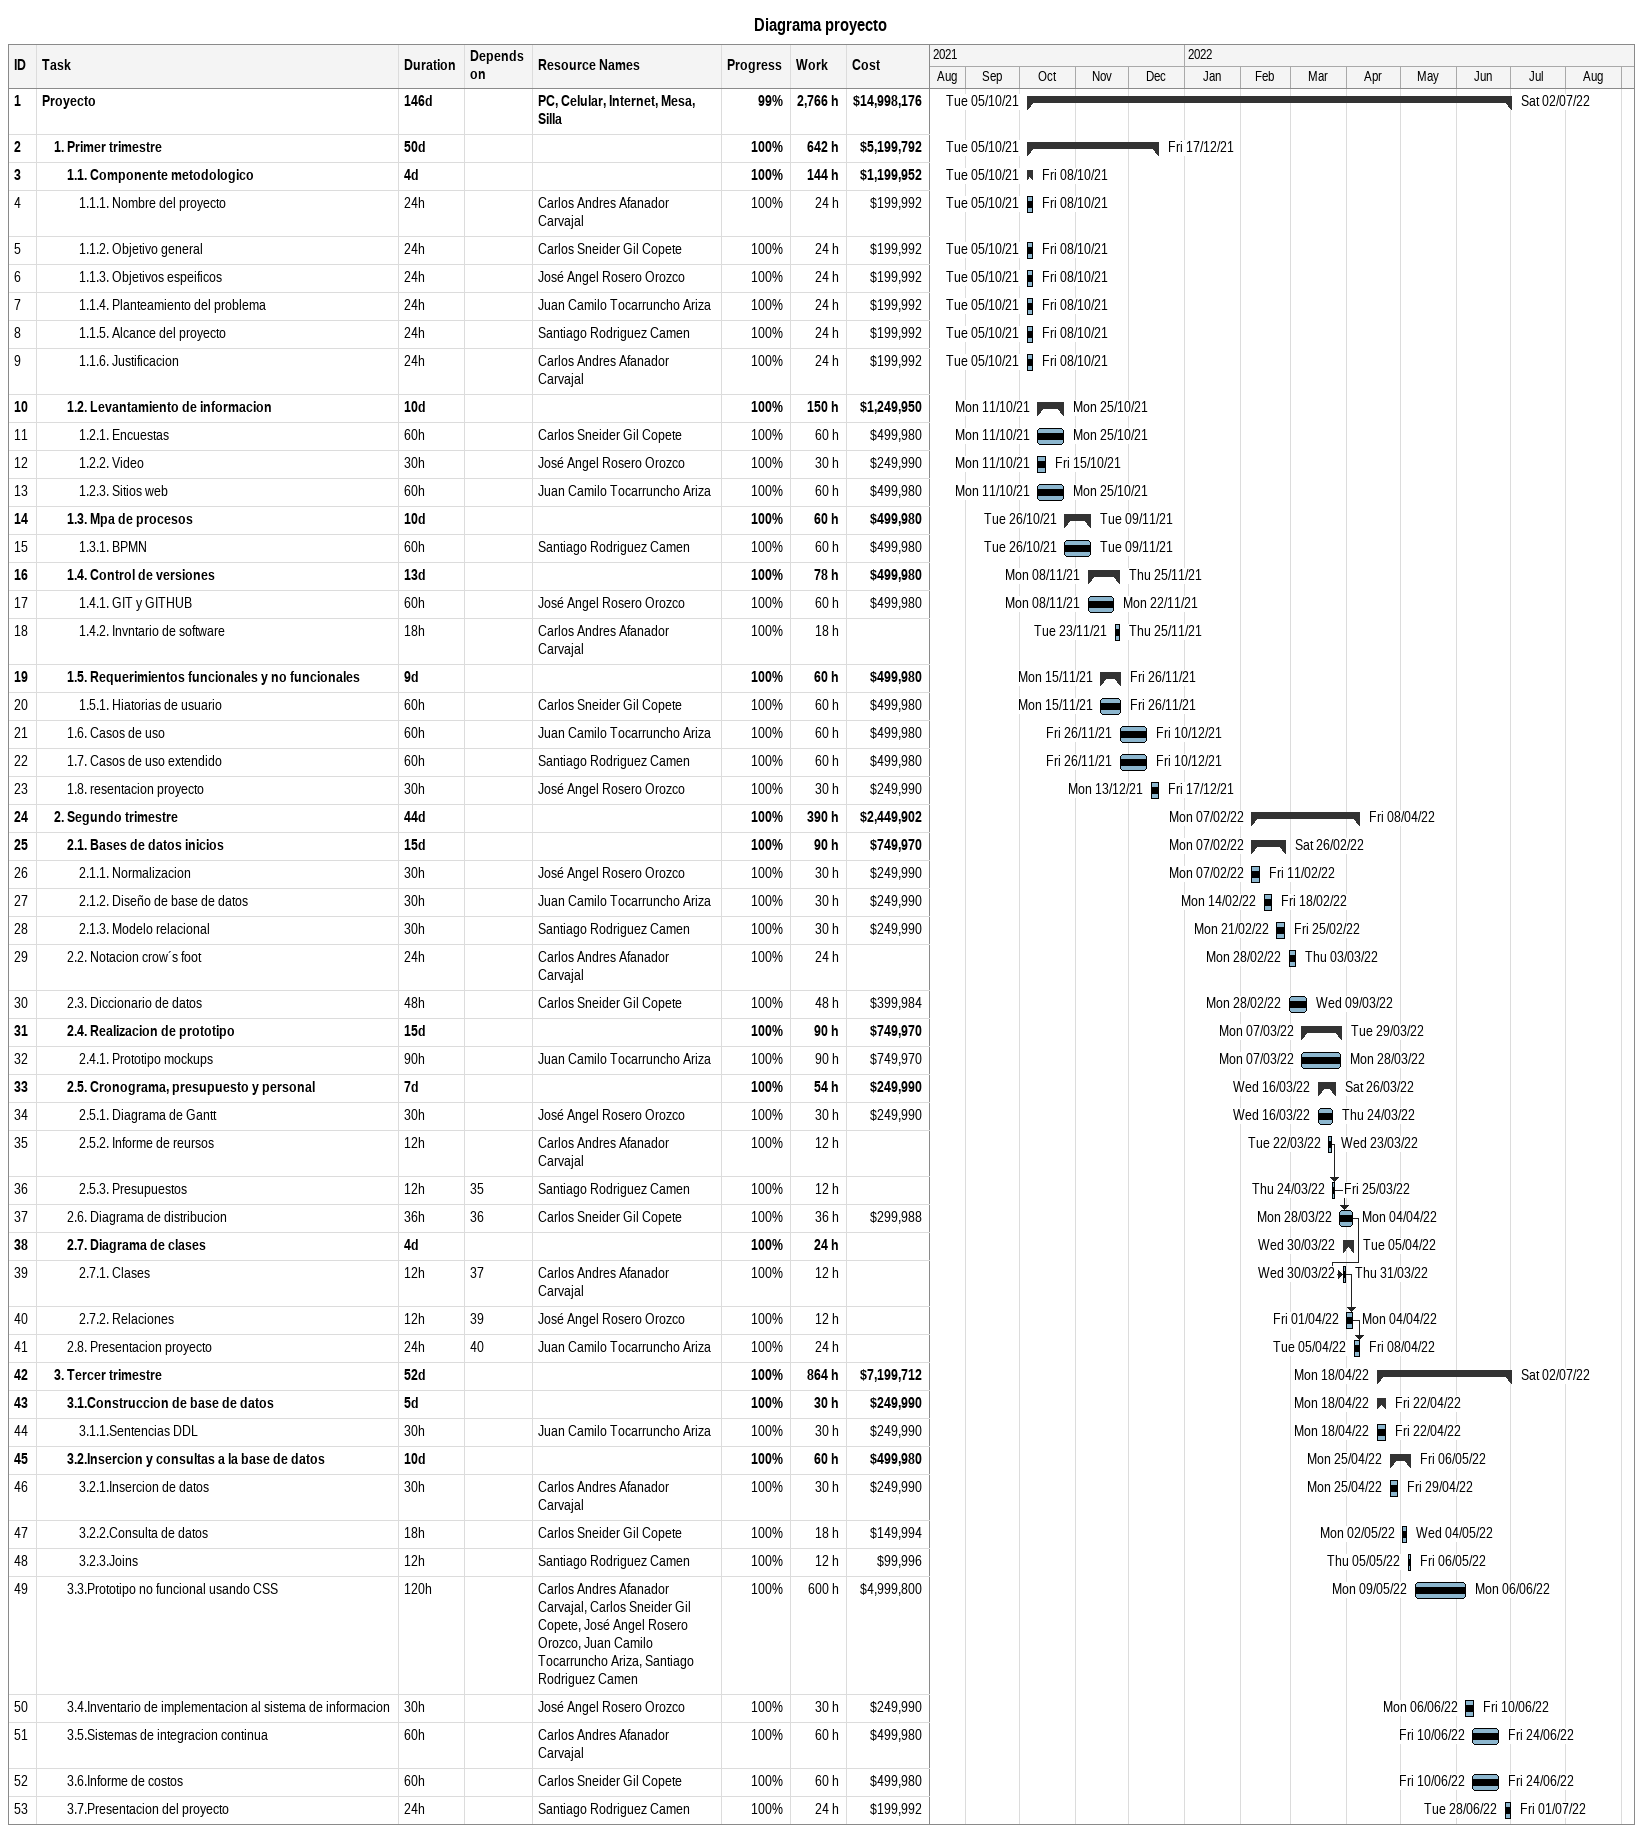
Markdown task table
Diagrama proyecto

| ID | Level | Task | Duration | Start | Finish | Predecessors | Resources | % complete | Work (h) | Cost ($) |
|---|---|---|---|---|---|---|---|---|---|---|
| 1 | 1 | **Proyecto** | 146d | 2021-10-05 | 2022-07-02 |  | PC, Celular, Internet, Mesa, Silla | 99 | 2766 | 14998176 |
| 2 | 2 | **1. Primer trimestre** | 50d | 2021-10-05 | 2021-12-17 |  |  | 100 | 642 | 5199792 |
| 3 | 3 | **1.1. Componente metodologico** | 4d | 2021-10-05 | 2021-10-08 |  |  | 100 | 144 | 1199952 |
| 4 | 4 | 1.1.1. Nombre del proyecto | 24h | 2021-10-05 | 2021-10-08 |  | Carlos Andres Afanador Carvajal | 100 | 24 | 199992 |
| 5 | 4 | 1.1.2. Objetivo general | 24h | 2021-10-05 | 2021-10-08 |  | Carlos Sneider Gil Copete | 100 | 24 | 199992 |
| 6 | 4 | 1.1.3. Objetivos espeificos | 24h | 2021-10-05 | 2021-10-08 |  | José Angel Rosero Orozco | 100 | 24 | 199992 |
| 7 | 4 | 1.1.4. Planteamiento del problema | 24h | 2021-10-05 | 2021-10-08 |  | Juan Camilo Tocarruncho Ariza | 100 | 24 | 199992 |
| 8 | 4 | 1.1.5. Alcance del proyecto | 24h | 2021-10-05 | 2021-10-08 |  | Santiago Rodriguez Camen | 100 | 24 | 199992 |
| 9 | 4 | 1.1.6. Justificacion | 24h | 2021-10-05 | 2021-10-08 |  | Carlos Andres Afanador Carvajal | 100 | 24 | 199992 |
| 10 | 3 | **1.2. Levantamiento de informacion** | 10d | 2021-10-11 | 2021-10-25 |  |  | 100 | 150 | 1249950 |
| 11 | 4 | 1.2.1. Encuestas | 60h | 2021-10-11 | 2021-10-25 |  | Carlos Sneider Gil Copete | 100 | 60 | 499980 |
| 12 | 4 | 1.2.2. Video | 30h | 2021-10-11 | 2021-10-15 |  | José Angel Rosero Orozco | 100 | 30 | 249990 |
| 13 | 4 | 1.2.3. Sitios web | 60h | 2021-10-11 | 2021-10-25 |  | Juan Camilo Tocarruncho Ariza | 100 | 60 | 499980 |
| 14 | 3 | **1.3. Mpa de procesos** | 10d | 2021-10-26 | 2021-11-09 |  |  | 100 | 60 | 499980 |
| 15 | 4 | 1.3.1. BPMN | 60h | 2021-10-26 | 2021-11-09 |  | Santiago Rodriguez Camen | 100 | 60 | 499980 |
| 16 | 3 | **1.4. Control de versiones** | 13d | 2021-11-08 | 2021-11-25 |  |  | 100 | 78 | 499980 |
| 17 | 4 | 1.4.1. GIT y GITHUB | 60h | 2021-11-08 | 2021-11-22 |  | José Angel Rosero Orozco | 100 | 60 | 499980 |
| 18 | 4 | 1.4.2. Invntario de software | 18h | 2021-11-23 | 2021-11-25 |  | Carlos Andres Afanador Carvajal | 100 | 18 |  |
| 19 | 3 | **1.5. Requerimientos funcionales y no funcionales** | 9d | 2021-11-15 | 2021-11-26 |  |  | 100 | 60 | 499980 |
| 20 | 4 | 1.5.1. Hiatorias de usuario | 60h | 2021-11-15 | 2021-11-26 |  | Carlos Sneider Gil Copete | 100 | 60 | 499980 |
| 21 | 3 | 1.6. Casos de uso | 60h | 2021-11-26 | 2021-12-10 |  | Juan Camilo Tocarruncho Ariza | 100 | 60 | 499980 |
| 22 | 3 | 1.7. Casos de uso extendido | 60h | 2021-11-26 | 2021-12-10 |  | Santiago Rodriguez Camen | 100 | 60 | 499980 |
| 23 | 3 | 1.8. resentacion proyecto | 30h | 2021-12-13 | 2021-12-17 |  | José Angel Rosero Orozco | 100 | 30 | 249990 |
| 24 | 2 | **2. Segundo trimestre** | 44d | 2022-02-07 | 2022-04-08 |  |  | 100 | 390 | 2449902 |
| 25 | 3 | **2.1. Bases de datos inicios** | 15d | 2022-02-07 | 2022-02-26 |  |  | 100 | 90 | 749970 |
| 26 | 4 | 2.1.1. Normalizacion | 30h | 2022-02-07 | 2022-02-11 |  | José Angel Rosero Orozco | 100 | 30 | 249990 |
| 27 | 4 | 2.1.2. Diseño de base de datos | 30h | 2022-02-14 | 2022-02-18 |  | Juan Camilo Tocarruncho Ariza | 100 | 30 | 249990 |
| 28 | 4 | 2.1.3. Modelo relacional | 30h | 2022-02-21 | 2022-02-25 |  | Santiago Rodriguez Camen | 100 | 30 | 249990 |
| 29 | 3 | 2.2. Notacion crow´s foot | 24h | 2022-02-28 | 2022-03-03 |  | Carlos Andres Afanador Carvajal | 100 | 24 |  |
| 30 | 3 | 2.3. Diccionario de datos | 48h | 2022-02-28 | 2022-03-09 |  | Carlos Sneider Gil Copete | 100 | 48 | 399984 |
| 31 | 3 | **2.4. Realizacion de prototipo** | 15d | 2022-03-07 | 2022-03-29 |  |  | 100 | 90 | 749970 |
| 32 | 4 | 2.4.1. Prototipo mockups | 90h | 2022-03-07 | 2022-03-28 |  | Juan Camilo Tocarruncho Ariza | 100 | 90 | 749970 |
| 33 | 3 | **2.5. Cronograma, presupuesto y personal** | 7d | 2022-03-16 | 2022-03-26 |  |  | 100 | 54 | 249990 |
| 34 | 4 | 2.5.1. Diagrama de Gantt | 30h | 2022-03-16 | 2022-03-24 |  | José Angel Rosero Orozco | 100 | 30 | 249990 |
| 35 | 4 | 2.5.2. Informe de reursos | 12h | 2022-03-22 | 2022-03-23 |  | Carlos Andres Afanador Carvajal | 100 | 12 |  |
| 36 | 4 | 2.5.3. Presupuestos | 12h | 2022-03-24 | 2022-03-25 | 35 | Santiago Rodriguez Camen | 100 | 12 |  |
| 37 | 3 | 2.6. Diagrama de distribucion | 36h | 2022-03-28 | 2022-04-04 | 36 | Carlos Sneider Gil Copete | 100 | 36 | 299988 |
| 38 | 3 | **2.7. Diagrama de clases** | 4d | 2022-03-30 | 2022-04-05 |  |  | 100 | 24 |  |
| 39 | 4 | 2.7.1. Clases | 12h | 2022-03-30 | 2022-03-31 | 37 | Carlos Andres Afanador Carvajal | 100 | 12 |  |
| 40 | 4 | 2.7.2. Relaciones | 12h | 2022-04-01 | 2022-04-04 | 39 | José Angel Rosero Orozco | 100 | 12 |  |
| 41 | 3 | 2.8. Presentacion proyecto | 24h | 2022-04-05 | 2022-04-08 | 40 | Juan Camilo Tocarruncho Ariza | 100 | 24 |  |
| 42 | 2 | **3. Tercer trimestre** | 52d | 2022-04-18 | 2022-07-02 |  |  | 100 | 864 | 7199712 |
| 43 | 3 | **3.1.Construccion de base de datos** | 5d | 2022-04-18 | 2022-04-22 |  |  | 100 | 30 | 249990 |
| 44 | 4 | 3.1.1.Sentencias DDL | 30h | 2022-04-18 | 2022-04-22 |  | Juan Camilo Tocarruncho Ariza | 100 | 30 | 249990 |
| 45 | 3 | **3.2.Insercion y consultas a la base de datos** | 10d | 2022-04-25 | 2022-05-06 |  |  | 100 | 60 | 499980 |
| 46 | 4 | 3.2.1.Insercion de datos | 30h | 2022-04-25 | 2022-04-29 |  | Carlos Andres Afanador Carvajal | 100 | 30 | 249990 |
| 47 | 4 | 3.2.2.Consulta de datos | 18h | 2022-05-02 | 2022-05-04 |  | Carlos Sneider Gil Copete | 100 | 18 | 149994 |
| 48 | 4 | 3.2.3.Joins | 12h | 2022-05-05 | 2022-05-06 |  | Santiago Rodriguez Camen | 100 | 12 | 99996 |
| 49 | 3 | 3.3.Prototipo no funcional usando CSS | 120h | 2022-05-09 | 2022-06-06 |  | Carlos Andres Afanador Carvajal, Carlos Sneider Gil Copete, José Angel Rosero Orozco, Juan Camilo Tocarruncho Ariza, Santiago Rodriguez Camen | 100 | 600 | 4999800 |
| 50 | 3 | 3.4.Inventario de implementacion al sistema de informacion | 30h | 2022-06-06 | 2022-06-10 |  | José Angel Rosero Orozco | 100 | 30 | 249990 |
| 51 | 3 | 3.5.Sistemas de integracion continua | 60h | 2022-06-10 | 2022-06-24 |  | Carlos Andres Afanador Carvajal | 100 | 60 | 499980 |
| 52 | 3 | 3.6.Informe de costos | 60h | 2022-06-10 | 2022-06-24 |  | Carlos Sneider Gil Copete | 100 | 60 | 499980 |
| 53 | 3 | 3.7.Presentacion del proyecto | 24h | 2022-06-28 | 2022-07-01 |  | Santiago Rodriguez Camen | 100 | 24 | 199992 |
